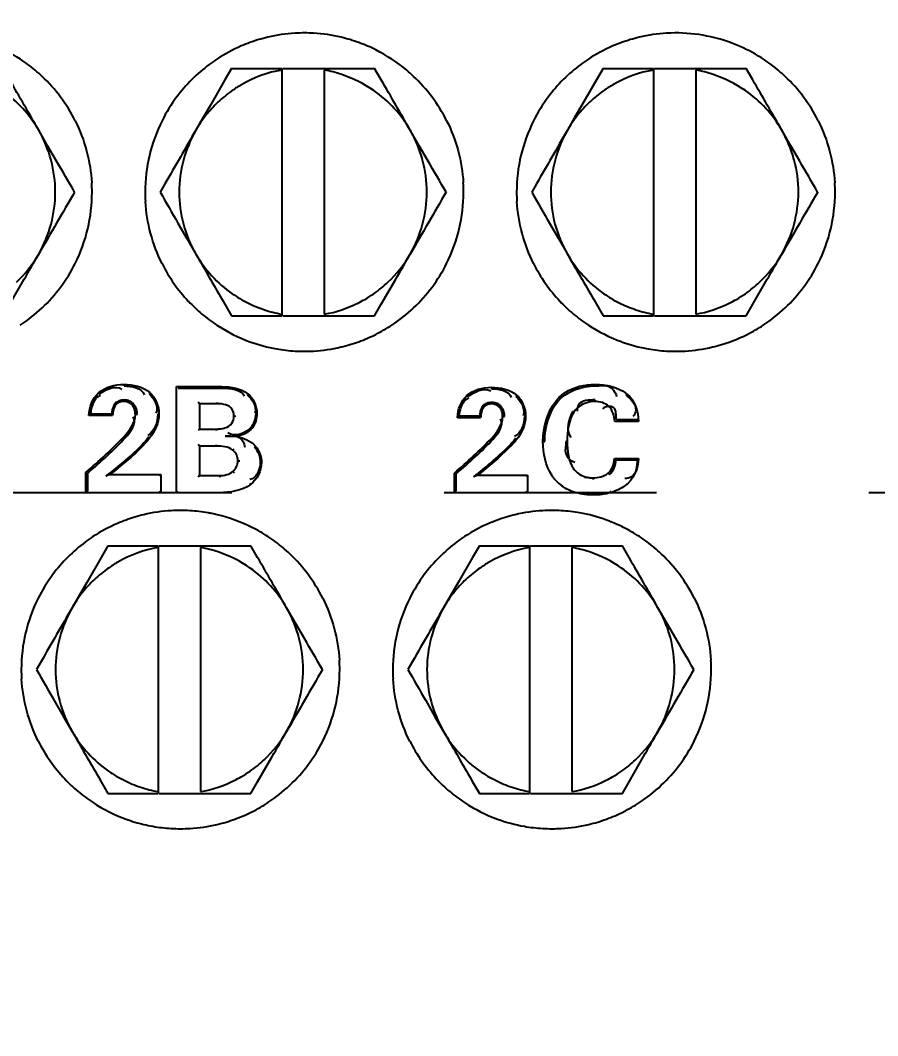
# Model space of a CAD drawing. Header units: millimetres. Extents: x 4086 to 8300, y 123 to 1549.
# Drawn here: x 7727.65 to 7733.71, y 603.03 to 610.21 of the extents above; entities that cross this region are included whole.
import ezdxf

# ---------------------------------------------------------------- set-up
doc = ezdxf.new("R2010")
doc.units = ezdxf.units.MM
doc.linetypes.add('CENTER', pattern=[0.6, 0.375, -0.075, 0.075, -0.075])
for name, color, linetype in [('中心线', 7, 'Continuous'), ('外形图', 7, 'Continuous'), ('尺寸标注', 7, 'Continuous'), ('运动范围', 7, 'Continuous')]:
    doc.layers.add(name, color=color, linetype=linetype)
doc.styles.add('思源黑', font='SourceHanSansCN-Normal.ttf')
doc.dimstyles.new('尺寸标注_1_4比例', dxfattribs={"dimtxt": 7, "dimasz": 6, "dimexe": 2, "dimexo": 1.5, "dimgap": 1, "dimtad": 1, "dimdec": 1, "dimlfac": 4, "dimdsep": 46, "dimtxsty": '思源黑', "dimcen": 0.09, "dimadec": 0, "dimazin": 0, "dimtp": 0.01, "dimtm": 0.01, "dimtfac": 1, "dimtdec": 1, "dimtofl": 0, "dimtmove": 0, "dimatfit": 3, "dimfxl": 1, "dimtolj": 1, "dimarcsym": 0})

# ---------------------------------------------------------------- blocks, each defined once
blk = doc.blocks.new('*D749')
at = {"layer": 'Defpoints', "color": 0}
for p in [(7701.103, 606.8629), (7716.0449, 606.8629), (7783.6327, 606.8629), (7961.6009, 575.4823), (7746.5371, 550.4618)]:
    blk.add_point(p, dxfattribs=at)
at = {"layer": '尺寸标注', "color": 0, "lineweight": -2}
blk.add_line((7717.5449, 606.8629), (7718.126, 606.8629), dxfattribs=at)
blk.add_arc((7783.6327, 606.8629), 67.5067, 185.094128, 344.905872, dxfattribs=at)
at = {"layer": '尺寸标注', "color": 0}
for points in [[(7717.3916, 600.9132), (7715.3936, 600.8243), (7716.126, 606.8629)], [(7849.7865, 589.0665), (7847.8343, 589.501), (7850.1139, 595.1404)]]:
    blk.add_solid(points, dxfattribs=at)
at = {"layer": '尺寸标注', "color": 0, "insert": (7783.6327, 544.0665), "char_height": 7, "attachment_point": 5, "style": '思源黑'}
blk.add_mtext('\\A1;+\\A1;170%%d', dxfattribs=at)
blk = doc.blocks.new('*D750')
at = {"layer": 'Defpoints', "color": 0}
for p in [(7746.4945, 663.3329), (7961.6062, 638.2257), (7701.103, 606.8629), (7720.6832, 606.8629), (7783.6327, 606.8629)]:
    blk.add_point(p, dxfattribs=at)
at = {"layer": '尺寸标注', "color": 0, "lineweight": -2}
blk.add_arc((7783.6327, 606.8629), 67.5878, 15.082182, 174.911989, dxfattribs=at)
at = {"layer": '尺寸标注', "color": 0}
for points in [[(7847.9162, 624.2324), (7849.8685, 624.6666), (7850.1949, 618.5926)], [(7715.3122, 612.9013), (7717.3102, 612.8126), (7716.0449, 606.8629)]]:
    blk.add_solid(points, dxfattribs=at)
at = {"layer": '尺寸标注', "color": 0, "insert": (7783.6327, 679.1611), "char_height": 7, "attachment_point": 5, "style": '思源黑'}
blk.add_mtext('\\A1;-\\A1;170%%d', dxfattribs=at)

msp = doc.modelspace()

# ---------------------------------------------------------------- linework, layer by layer
at = {"layer": '中心线', "linetype": 'CENTER', "ltscale": 20}
msp.add_line((7981.1487, 606.8692), (7585.9109, 606.8692), dxfattribs=at)
at = {"layer": '外形图'}
for p, q in [((7729.1476, 609.8692), (7729.1, 609.7872)), ((7729.1476, 609.8692), (7729.502, 609.8692)), ((7729.502, 609.8692), (7729.502, 608.1192)), ((7729.5093, 609.8692), (7730.1577, 609.8692)), ((7730.2048, 609.7872), (7730.1577, 609.8692)), ((7731.7726, 609.8692), (7731.725, 609.7872)), ((7731.7726, 609.8692), (7732.127, 609.8692)), ((7732.127, 609.8692), (7732.127, 608.1192)), ((7732.1343, 609.8692), (7732.7827, 609.8692)), ((7732.8298, 609.7872), (7732.7827, 609.8692)), ((7729.8019, 609.8562), (7729.8019, 608.1321)), ((7732.4269, 609.8562), (7732.4269, 608.1321)), ((7729.1, 609.7872), (7728.9971, 609.6096)), ((7731.725, 609.7872), (7731.6221, 609.6096)), ((7728.9971, 609.6096), (7728.9457, 609.5206)), ((7731.6221, 609.6096), (7731.5707, 609.5206)), ((7728.9457, 609.5206), (7728.8943, 609.4317)), ((7731.5707, 609.5206), (7731.5193, 609.4317)), ((7727.8476, 609.3225), (7727.7846, 609.4317)), ((7730.4726, 609.3225), (7730.4096, 609.4317)), ((7733.0976, 609.3225), (7733.0346, 609.4317)), ((7727.9109, 609.2131), (7727.8476, 609.3225)), ((7730.5359, 609.2131), (7730.4726, 609.3225)), ((7733.1609, 609.2131), (7733.0976, 609.3225)), ((7728.6759, 609.0523), (7728.6425, 608.9942)), ((7731.3009, 609.0523), (7731.2675, 608.9942)), ((7728.7683, 608.7753), (7728.8314, 608.6658)), ((7731.3933, 608.7753), (7731.4564, 608.6658)), ((7728.8314, 608.6658), (7728.8943, 608.5567)), ((7731.4564, 608.6658), (7731.5193, 608.5567)), ((7727.5798, 608.2011), (7727.682, 608.3788)), ((7730.2048, 608.2011), (7730.307, 608.3788)), ((7732.8298, 608.2011), (7732.932, 608.3788)), ((7729.0805, 608.2349), (7729.1, 608.2011)), ((7731.7055, 608.2349), (7731.725, 608.2011)), ((7729.1, 608.2011), (7729.1476, 608.1192)), ((7730.1577, 608.1192), (7730.2048, 608.2011)), ((7731.725, 608.2011), (7731.7726, 608.1192)), ((7732.7827, 608.1192), (7732.8298, 608.2011)), ((7729.1476, 608.1192), (7729.502, 608.1192)), ((7729.5093, 608.1192), (7730.1577, 608.1192)), ((7731.7726, 608.1192), (7732.127, 608.1192)), ((7732.1343, 608.1192), (7732.7827, 608.1192)), ((7728.2079, 607.5753), (7728.2173, 607.5669)), ((7728.3851, 607.6352), (7728.3871, 607.6239)), ((7728.5688, 607.5776), (7728.5636, 607.5691)), ((7728.757, 607.6195), (7729.0782, 607.6195)), ((7728.7699, 607.6083), (7729.0802, 607.6083)), ((7729.0782, 607.6195), (7729.0802, 607.6083)), ((7730.9822, 607.6144), (7730.984, 607.6032)), ((7731.7161, 607.6352), (7731.718, 607.6239)), ((7728.3882, 607.5146), (7728.3903, 607.5252)), ((7728.9199, 607.4984), (7728.911, 607.509)), ((7729.0447, 607.4984), (7729.0467, 607.509)), ((7729.2609, 607.5694), (7729.2562, 607.5604)), ((7730.8098, 607.5561), (7730.819, 607.5477)), ((7730.9853, 607.497), (7730.9871, 607.5077)), ((7731.161, 607.5584), (7731.1556, 607.5499)), ((7731.4403, 607.5199), (7731.4505, 607.5127)), ((7731.713, 607.5146), (7731.7148, 607.5252)), ((7731.9376, 607.5694), (7731.9325, 607.5605)), ((7728.3283, 607.4904), (7728.3215, 607.4966)), ((7728.4446, 607.4895), (7728.4549, 607.4964)), ((7729.0447, 607.4984), (7728.9199, 607.4984)), ((7728.9199, 607.4984), (7728.9199, 607.3197)), ((7729.3262, 607.4299), (7729.3173, 607.4297)), ((7730.9269, 607.4735), (7730.9199, 607.4797)), ((7731.0402, 607.4726), (7731.0502, 607.4795)), ((7731.5643, 607.4382), (7731.5567, 607.4436)), ((7728.3067, 607.4148), (7728.1391, 607.4148)), ((7728.2988, 607.4255), (7728.1526, 607.4255)), ((7728.3067, 607.4148), (7728.2988, 607.4255)), ((7728.4671, 607.4237), (7728.4801, 607.4234)), ((7728.6342, 607.4247), (7728.6253, 607.4245)), ((7729.1638, 607.4117), (7729.1767, 607.4114)), ((7730.906, 607.3999), (7730.7428, 607.3999)), ((7730.8978, 607.4106), (7730.7561, 607.4106)), ((7730.906, 607.3999), (7730.8978, 607.4106)), ((7731.062, 607.4086), (7731.0748, 607.4083)), ((7731.2247, 607.4096), (7731.2156, 607.4093)), ((7732.0209, 607.3735), (7731.8541, 607.3735)), ((7732.012, 607.3842), (7731.8656, 607.3842)), ((7728.9199, 607.3197), (7728.911, 607.3086)), ((7728.9199, 607.3197), (7729.0374, 607.3197)), ((7729.0374, 607.3197), (7729.0394, 607.3086)), ((7729.2938, 607.3287), (7729.2869, 607.3349)), ((7728.3878, 607.2669), (7728.3979, 607.2592)), ((7728.5677, 607.2556), (7728.5612, 607.2622)), ((7730.9849, 607.2559), (7730.9947, 607.2483)), ((7731.16, 607.245), (7731.1532, 607.2516)), ((7731.3469, 607.232), (7731.3596, 607.2318)), ((7731.5182, 607.232), (7731.5091, 607.2318)), ((7728.9199, 607.1991), (7728.911, 607.2099)), ((7729.0374, 607.1991), (7728.9199, 607.1991)), ((7728.9199, 607.1991), (7728.9199, 606.9902)), ((7729.0374, 607.1991), (7729.0394, 607.2099)), ((7729.1554, 607.1709), (7729.1642, 607.1794)), ((7729.3147, 607.2001), (7729.3085, 607.1927)), ((7729.1915, 607.0952), (7729.2044, 607.0951)), ((7729.3581, 607.0826), (7729.3491, 607.0825)), ((7731.8518, 607.1124), (7732.0231, 607.1124)), ((7731.8637, 607.1014), (7732.0132, 607.1014)), ((7728.1177, 607.0126), (7728.1307, 607.0077)), ((7728.1177, 606.8695), (7728.1177, 607.0126)), ((7728.1307, 606.8805), (7728.1307, 607.0077)), ((7729.156, 607.0189), (7729.1648, 607.0103)), ((7730.722, 607.0085), (7730.7347, 607.0035)), ((7730.722, 606.8692), (7730.722, 607.0085)), ((7730.7347, 606.8801), (7730.7347, 607.0035)), ((7731.5651, 607.0376), (7731.5581, 607.031)), ((7731.8076, 607.0069), (7731.8159, 606.9981)), ((7728.2864, 606.997), (7728.2575, 606.986)), ((7728.2864, 606.997), (7728.6467, 606.997)), ((7728.6467, 606.997), (7728.6378, 606.986)), ((7728.6467, 606.997), (7728.6467, 606.8695)), ((7728.9199, 606.9902), (7728.911, 606.9792)), ((7728.9199, 606.9902), (7729.0139, 606.9902)), ((7729.0139, 606.9902), (7729.0609, 606.9902)), ((7729.0609, 606.9902), (7729.0629, 606.9792)), ((7729.2799, 606.9268), (7729.2754, 606.9356)), ((7730.8862, 606.9932), (7730.8571, 606.9822)), ((7730.8862, 606.9932), (7731.2369, 606.9932)), ((7731.2369, 606.9932), (7731.2278, 606.9822)), ((7731.2369, 606.9932), (7731.2369, 606.8692)), ((7731.4394, 606.9541), (7731.4459, 606.959)), ((7731.6466, 606.9813), (7731.6454, 606.9707)), ((7731.7, 606.9745), (7731.7017, 606.9635)), ((7728.1177, 606.8695), (7728.1307, 606.8805)), ((7728.6467, 606.8695), (7728.1177, 606.8695)), ((7728.6467, 606.8695), (7728.6378, 606.8805)), ((7728.6827, 606.8693), (7728.6467, 606.8695)), ((7728.7569, 606.8692), (7728.6827, 606.8693)), ((7728.7569, 606.8695), (7728.7699, 606.8805)), ((7728.7861, 606.8695), (7728.7569, 606.8695)), ((7729.0593, 606.8695), (7728.7861, 606.8695)), ((7730.722, 606.8692), (7730.7347, 606.8801)), ((7731.2369, 606.8692), (7730.722, 606.8692)), ((7731.2369, 606.8692), (7731.2278, 606.8801)), ((7731.3511, 606.8692), (7731.2369, 606.8692)), ((7731.5804, 606.8692), (7731.3511, 606.8692)), ((7731.4793, 606.918), (7731.4855, 606.9245)), ((7731.7057, 606.8533), (7731.7075, 606.8643)), ((7728.2737, 606.4942), (7728.2262, 606.4122)), ((7728.2737, 606.4942), (7728.6282, 606.4942)), ((7728.6281, 606.4942), (7728.6281, 604.7442)), ((7728.6355, 606.4942), (7729.2839, 606.4942)), ((7728.9281, 606.4812), (7728.9281, 604.7571)), ((7729.331, 606.4122), (7729.2839, 606.4942)), ((7730.8977, 606.4942), (7730.8502, 606.4122)), ((7730.8977, 606.4942), (7731.2522, 606.4942)), ((7731.2521, 606.4942), (7731.2521, 604.7442)), ((7731.2595, 606.4942), (7731.9079, 606.4942)), ((7731.5521, 606.4812), (7731.5521, 604.7571)), ((7731.955, 606.4122), (7731.9079, 606.4942)), ((7728.2262, 606.4122), (7728.1233, 606.2346)), ((7730.8502, 606.4122), (7730.7473, 606.2346)), ((7728.1233, 606.2346), (7728.0718, 606.1456)), ((7730.7473, 606.2346), (7730.6958, 606.1456)), ((7728.0718, 606.1456), (7728.0205, 606.0567)), ((7730.6958, 606.1456), (7730.6445, 606.0567)), ((7729.5988, 605.9475), (7729.5357, 606.0567)), ((7732.2228, 605.9475), (7732.1597, 606.0567)), ((7729.6621, 605.8381), (7729.5988, 605.9475)), ((7732.2861, 605.8381), (7732.2228, 605.9475)), ((7727.802, 605.6773), (7727.7687, 605.6192)), ((7730.426, 605.6773), (7730.3927, 605.6192)), ((7727.8945, 605.4003), (7727.9575, 605.2908)), ((7730.5185, 605.4003), (7730.5815, 605.2908)), ((7727.9575, 605.2908), (7728.0205, 605.1817)), ((7730.5815, 605.2908), (7730.6445, 605.1817)), ((7729.331, 604.8261), (7729.4332, 605.0038)), ((7731.955, 604.8261), (7732.0572, 605.0038)), ((7728.2067, 604.8599), (7728.2262, 604.8261)), ((7730.8307, 604.8599), (7730.8502, 604.8261)), ((7728.2262, 604.8261), (7728.2737, 604.7442)), ((7729.2839, 604.7442), (7729.331, 604.8261)), ((7730.8502, 604.8261), (7730.8977, 604.7442)), ((7731.9079, 604.7442), (7731.955, 604.8261)), ((7728.2737, 604.7442), (7728.6282, 604.7442)), ((7728.6355, 604.7442), (7729.2839, 604.7442)), ((7730.8977, 604.7442), (7731.2522, 604.7442)), ((7731.2595, 604.7442), (7731.9079, 604.7442))]:
    msp.add_line(p, q, dxfattribs=at)
for points in [[(7728.3903, 607.5252), (7728.3788, 607.5246), (7728.3682, 607.5231), (7728.3587, 607.5208), (7728.3501, 607.5178), (7728.3425, 607.5143), (7728.3358, 607.5103), (7728.3301, 607.506), (7728.3253, 607.5013), (7728.3215, 607.4966)], [(7728.4549, 607.4964), (7728.4489, 607.5026), (7728.442, 607.5082), (7728.4344, 607.5131), (7728.4262, 607.5172), (7728.4176, 607.5206), (7728.4086, 607.5232), (7728.3995, 607.5247), (7728.3903, 607.5252)], [(7730.9871, 607.5077), (7730.9753, 607.5072), (7730.9649, 607.5058), (7730.9558, 607.5037), (7730.9477, 607.5009), (7730.9406, 607.4976), (7730.9345, 607.4939), (7730.929, 607.4896), (7730.9242, 607.4849), (7730.9199, 607.4797)], [(7731.0502, 607.4795), (7731.0438, 607.4862), (7731.037, 607.4918), (7731.0299, 607.4966), (7731.0225, 607.5004), (7731.0146, 607.5035), (7731.0061, 607.5058), (7730.997, 607.5072), (7730.9871, 607.5077)], [(7728.3215, 607.4966), (7728.3163, 607.4886), (7728.3116, 607.4793), (7728.3075, 607.4685), (7728.3039, 607.456), (7728.301, 607.4418), (7728.2988, 607.4255)], [(7728.4801, 607.4234), (7728.4794, 607.4369), (7728.4776, 607.4492), (7728.4747, 607.4604), (7728.4709, 607.4706), (7728.4664, 607.48), (7728.461, 607.4886), (7728.4549, 607.4964)], [(7729.3173, 607.4297), (7729.3166, 607.4147), (7729.3146, 607.4003), (7729.3115, 607.3864), (7729.3073, 607.373), (7729.3018, 607.36), (7729.2951, 607.3473), (7729.2869, 607.3349)], [(7730.9199, 607.4797), (7730.915, 607.472), (7730.9104, 607.463), (7730.9064, 607.4525), (7730.9029, 607.4403), (7730.9, 607.4264), (7730.8978, 607.4106)], [(7731.0748, 607.4083), (7731.0742, 607.4214), (7731.0725, 607.4333), (7731.0697, 607.4442), (7731.0661, 607.4541), (7731.0617, 607.4632), (7731.0564, 607.4717), (7731.0502, 607.4795)]]:
    msp.add_lwpolyline(points, dxfattribs=at)
for centre, radius, start, end in [((7729.6614, 608.9942), 1.125, 103.33134, 106.66625), ((7729.6617, 608.9922), 1.127, 93.34119, 103.32243), ((7729.6613, 608.9944), 1.1248, 86.66672, 93.33085), ((7729.661, 608.9924), 1.1268, 76.67426, 86.65653), ((7729.6613, 608.9945), 1.1247, 69.99573, 76.6652), ((7732.2861, 608.9941), 1.1251, 103.33121, 106.66599), ((7732.2864, 608.9921), 1.1271, 93.34141, 103.3223), ((7732.2861, 608.9945), 1.1247, 69.99756, 93.33108), ((7727.0363, 608.9938), 1.1254, 56.6635, 69.993), ((7729.6624, 608.9922), 1.1273, 113.341, 123.32104), ((7729.6617, 608.9933), 1.126, 106.66969, 113.32849), ((7729.6612, 608.9943), 1.1249, 67.70687, 69.99619), ((7729.6615, 608.9948), 1.1243, 63.32667, 67.70619), ((7732.2872, 608.9921), 1.1273, 113.3406, 123.32048), ((7732.2865, 608.9932), 1.126, 106.66942, 113.3281), ((7732.2857, 608.9938), 1.1256, 49.998, 69.9951), ((7729.6609, 608.9938), 1.1255, 49.99519, 63.32456), ((7727.0361, 608.9939), 1.1255, 49.99442, 56.65785), ((7729.6657, 608.9898), 1.1311, 126.70905, 143.28381), ((7729.6615, 608.994), 1.1253, 123.32996, 126.66448), ((7732.2904, 608.9897), 1.1312, 126.70839, 143.28316), ((7732.2862, 608.9939), 1.1253, 123.32941, 126.66387), ((7727.0366, 608.9946), 1.1247, 46.65927, 49.99196), ((7727.0296, 608.9894), 1.1332, 26.73165, 46.58263), ((7729.6613, 608.9945), 1.1247, 46.66008, 49.99273), ((7729.6543, 608.9894), 1.1332, 26.73249, 46.5835), ((7732.2861, 608.9945), 1.1247, 46.66208, 49.99554), ((7732.2791, 608.9894), 1.1332, 26.73462, 46.58555), ((7729.6538, 608.9922), 0.8777, 119.88469, 124.88436), ((7732.2788, 608.9922), 0.8777, 119.88469, 124.88436), ((7729.6633, 608.9928), 1.1274, 143.3368, 153.3165), ((7729.6529, 608.9932), 0.8763, 124.87614, 133.24101), ((7732.288, 608.9928), 1.1274, 143.33619, 153.316), ((7732.278, 608.9932), 0.8763, 124.87614, 133.24101), ((7729.6525, 608.9939), 0.8755, 133.25067, 141.6241), ((7732.2775, 608.9939), 0.8755, 133.25067, 141.6241), ((7729.6533, 608.9934), 0.8765, 141.63375, 149.99771), ((7732.2783, 608.9934), 0.8765, 141.63375, 149.99771), ((7729.6651, 608.9927), 1.129, 153.34884, 166.63717), ((7732.2898, 608.9927), 1.129, 153.34834, 166.63688), ((7914.8761, 502.0899), 214.7358, 150.008043, 150.12485), ((7729.6507, 608.9938), 0.8761, 22.50071, 29.99059), ((7917.5011, 502.0899), 214.7358, 150.008043, 150.12485), ((7732.2757, 608.9938), 0.8761, 22.50071, 29.99059), ((7729.6509, 608.9939), 0.8759, 15.00065, 22.49272), ((7732.2759, 608.9939), 0.8759, 15.00065, 22.49272), ((7729.6651, 608.9936), 1.1289, 166.68207, 179.96905), ((7732.2898, 608.9936), 1.1288, 166.6818, 179.96904), ((7729.6479, 608.9937), 0.8789, 0.03198, 14.96528), ((7732.2729, 608.9937), 0.8789, 0.03198, 14.96528), ((7727.036, 608.9943), 1.1253, 359.99251, 3.32413), ((7729.6608, 608.9943), 1.1252, 359.99251, 3.32425), ((7732.2856, 608.9943), 1.1252, 359.99251, 3.3245), ((7920.4187, 497.3396), 222.4346, 149.869842, 150.000055), ((7727.0323, 608.9948), 1.129, 346.68414, 359.9691), ((7729.6613, 608.994), 1.1251, 179.99251, 183.32459), ((7729.656, 608.9947), 0.8789, 180.03198, 194.96528), ((7923.0437, 497.3396), 222.4346, 149.869842, 150.000055), ((7729.657, 608.9948), 1.129, 346.68362, 359.96909), ((7732.286, 608.994), 1.125, 179.99251, 183.32468), ((7732.281, 608.9947), 0.8789, 180.03198, 194.96528), ((7925.6687, 497.3396), 222.4346, 149.869842, 150.000055), ((7732.2819, 608.9948), 1.1289, 346.68314, 359.96908), ((7727.0324, 608.9957), 1.1291, 333.3526, 346.63933), ((7729.6557, 608.9956), 0.8788, 195.02903, 209.96306), ((7729.6571, 608.9957), 1.1291, 333.35159, 346.63878), ((7732.2807, 608.9956), 0.8788, 195.02903, 209.96306), ((7732.2819, 608.9957), 1.1291, 333.35084, 346.63829), ((7727.0232, 608.9969), 0.8795, 313.29118, 329.96179), ((7729.6482, 608.9969), 0.8795, 313.29118, 329.96179), ((7732.2732, 608.9969), 0.8795, 313.29118, 329.96179), ((7727.0342, 608.9955), 1.1274, 323.34115, 333.32023), ((7729.6659, 608.9974), 1.1307, 206.70277, 223.28122), ((7729.6589, 608.9955), 1.1274, 323.3399, 333.31922), ((7732.2907, 608.9974), 1.1307, 206.70344, 223.28196), ((7732.2837, 608.9955), 1.1274, 323.33912, 333.31847), ((7727.0303, 609.0005), 1.1336, 303.40991, 323.2565), ((7729.6509, 608.9952), 0.8763, 304.87614, 313.24101), ((7729.6549, 609.0005), 1.1336, 303.40848, 323.25519), ((7732.2759, 608.9952), 0.8763, 304.87614, 313.24101), ((7732.2797, 609.0006), 1.1336, 303.40764, 323.25437), ((7729.6611, 608.994), 1.1248, 223.32476, 226.66011), ((7729.647, 608.9855), 0.865, 235.08374, 243.51002), ((7729.6666, 608.9677), 0.8447, 296.4422, 299.95926), ((7729.6499, 608.9964), 0.878, 299.96582, 304.88382), ((7732.2858, 608.994), 1.1248, 223.32546, 226.66081), ((7732.272, 608.9855), 0.865, 235.08374, 243.51002), ((7732.2916, 608.9677), 0.8447, 296.4422, 299.95926), ((7732.2749, 608.9964), 0.878, 299.96582, 304.88382), ((7729.6616, 608.9946), 1.1257, 226.66351, 233.32347), ((7732.2863, 608.9947), 1.1257, 226.66422, 233.3241), ((7729.661, 608.994), 1.1248, 233.32688, 236.6623), ((7732.2858, 608.994), 1.1248, 233.32751, 236.66289), ((7729.6627, 608.9973), 1.1285, 236.68443, 249.9735), ((7729.6604, 608.995), 1.1259, 296.67088, 303.32986), ((7732.2874, 608.9974), 1.1285, 236.68504, 249.97405), ((7732.2852, 608.9951), 1.126, 296.67015, 303.32908), ((7729.661, 608.994), 1.1248, 249.99565, 259.99669), ((7729.6606, 608.995), 1.1258, 286.67062, 293.33), ((7729.6609, 608.9942), 1.125, 293.33339, 296.6684), ((7732.2858, 608.994), 1.1248, 249.99617, 259.99699), ((7732.2854, 608.995), 1.1259, 286.67003, 293.32931), ((7732.2857, 608.9943), 1.1251, 293.33269, 296.66767), ((7729.6611, 608.9949), 1.1257, 260.00011, 266.6631), ((7729.661, 608.994), 1.1248, 266.6665, 273.33088), ((7729.6607, 608.9961), 1.1269, 273.34117, 283.32306), ((7729.661, 608.9941), 1.1249, 283.33201, 286.6672), ((7732.2859, 608.9949), 1.1258, 260.00041, 266.66299), ((7732.2857, 608.9941), 1.1249, 266.66639, 273.33058), ((7732.2854, 608.9962), 1.127, 273.34087, 283.32253), ((7732.2857, 608.9942), 1.125, 283.33149, 286.66661), ((7728.8401, 606.5395), 1.1214, 127.80985, 128.69202), ((7731.3964, 606.599), 1.0338, 128.26754, 129.21486), ((7731.4682, 606.9232), 0.7129, 39.17648, 40.2956), ((7731.2768, 606.4796), 0.855, 46.65412, 47.74359), ((7731.4866, 607.58), 0.7116, 317.73146, 318.9221), ((7731.6493, 607.1461), 0.2845, 222.42656, 233.29816), ((7728.7861, 605.6194), 1.1248, 103.33555, 106.67083), ((7728.7864, 605.6174), 1.1269, 93.3437, 103.32655), ((7728.7861, 605.6194), 1.1248, 86.66872, 93.33345), ((7728.7859, 605.6185), 1.1257, 80.00191, 86.6653), ((7728.7861, 605.62), 1.1242, 78.52847, 79.99894), ((7728.7859, 605.619), 1.1252, 76.66635, 78.5285), ((7728.786, 605.6193), 1.1249, 63.32936, 76.66676), ((7731.4108, 605.6193), 1.1249, 103.33589, 106.67099), ((7731.4111, 605.6173), 1.1269, 93.34437, 103.32689), ((7731.4108, 605.6193), 1.1249, 86.66958, 93.33412), ((7731.4107, 605.6184), 1.1258, 80.00341, 86.66617), ((7731.4108, 605.6193), 1.1249, 69.99913, 80.00001), ((7728.7871, 605.6175), 1.1269, 113.34669, 123.32857), ((7728.7864, 605.6186), 1.1257, 106.67424, 113.3342), ((7731.4118, 605.6175), 1.127, 113.34668, 123.32829), ((7731.4111, 605.6185), 1.1258, 106.6744, 113.3342), ((7731.4106, 605.6189), 1.1254, 68.30359, 69.99953), ((7731.4109, 605.6196), 1.1246, 63.33044, 68.30338), ((7728.7855, 605.6185), 1.1258, 56.66744, 63.32688), ((7731.4107, 605.6192), 1.125, 56.66607, 63.33167), ((7728.7903, 605.6152), 1.1307, 126.71716, 143.29484), ((7728.7861, 605.6193), 1.1249, 123.33754, 126.67256), ((7728.7854, 605.6185), 1.1259, 49.99946, 56.6618), ((7731.415, 605.6151), 1.1308, 126.71675, 143.2943), ((7731.4108, 605.6193), 1.1249, 123.33727, 126.67219), ((7731.4102, 605.6185), 1.1259, 50.00206, 56.66359), ((7728.7859, 605.6192), 1.1251, 46.66547, 49.99701), ((7728.779, 605.614), 1.1336, 26.74253, 46.58904), ((7731.4106, 605.6191), 1.1251, 46.66752, 49.99962), ((7731.4037, 605.614), 1.1336, 26.74459, 46.59115), ((7728.78, 605.6172), 0.8777, 119.88469, 124.88436), ((7731.404, 605.6172), 0.8777, 119.88469, 124.88436), ((7728.788, 605.6182), 1.127, 143.3479, 153.32905), ((7728.7791, 605.6182), 0.8763, 124.87614, 133.24101), ((7731.4127, 605.6182), 1.127, 143.34739, 153.32858), ((7731.4031, 605.6182), 0.8763, 124.87614, 133.24101), ((7728.7787, 605.6189), 0.8755, 133.25067, 141.6241), ((7731.4027, 605.6189), 0.8755, 133.25067, 141.6241), ((7728.7795, 605.6184), 0.8765, 141.63375, 149.99771), ((7731.4035, 605.6184), 0.8765, 141.63375, 149.99771), ((7728.7898, 605.618), 1.1288, 153.3615, 166.65095), ((7731.4145, 605.618), 1.1288, 153.36102, 166.65064), ((7914.0022, 498.7149), 214.7358, 150.008043, 150.12485), ((7728.7769, 605.6188), 0.8761, 22.50071, 29.99059), ((7916.6262, 498.7149), 214.7358, 150.008043, 150.12485), ((7731.4009, 605.6188), 0.8761, 22.50071, 29.99059), ((7728.7771, 605.6189), 0.8759, 15.00065, 22.49272), ((7731.4011, 605.6189), 0.8759, 15.00065, 22.49272), ((7728.79, 605.6189), 1.1288, 166.69589, 179.98293), ((7731.4147, 605.6189), 1.1287, 166.69559, 179.98293), ((7728.7741, 605.6187), 0.8789, 0.03198, 14.96528), ((7731.3981, 605.6187), 0.8789, 0.03198, 14.96528), ((7728.7857, 605.6191), 1.1253, 0.00622, 3.3378), ((7731.4105, 605.6191), 1.1252, 0.00622, 3.33803), ((7728.7864, 605.6193), 1.1251, 180.00622, 183.33821), ((7728.7822, 605.6197), 0.8789, 180.03198, 194.96528), ((7922.1698, 493.9646), 222.4346, 149.869842, 150.000055), ((7728.7821, 605.6195), 1.1289, 346.69704, 359.98297), ((7731.411, 605.6193), 1.1251, 180.00622, 183.3383), ((7731.4062, 605.6197), 0.8789, 180.03198, 194.96528), ((7924.7938, 493.9646), 222.4346, 149.869842, 150.000055), ((7731.4069, 605.6195), 1.1289, 346.6966, 359.98296), ((7728.7819, 605.6206), 0.8788, 195.02903, 209.96306), ((7728.7823, 605.6204), 1.1289, 333.36322, 346.65216), ((7731.4058, 605.6206), 0.8788, 195.02903, 209.96306), ((7731.4071, 605.6204), 1.1288, 333.36246, 346.65171), ((7728.7744, 605.6219), 0.8795, 313.29118, 329.96179), ((7731.3984, 605.6219), 0.8795, 313.29118, 329.96179), ((7728.7913, 605.6227), 1.1311, 206.71398, 223.28938), ((7728.7843, 605.6201), 1.127, 323.34948, 333.33074), ((7731.416, 605.6228), 1.1311, 206.71474, 223.29039), ((7731.409, 605.6201), 1.127, 323.34862, 333.32998), ((7728.7771, 605.6202), 0.8763, 304.87614, 313.24101), ((7728.7803, 605.6252), 1.1332, 303.41379, 323.26467), ((7731.4011, 605.6202), 0.8763, 304.87614, 313.24101), ((7731.4051, 605.6252), 1.1332, 303.41302, 323.26376), ((7728.7865, 605.6193), 1.1252, 223.33281, 226.6675), ((7728.7731, 605.6105), 0.865, 235.08374, 243.51002), ((7728.7928, 605.5927), 0.8447, 296.4422, 299.95926), ((7728.7761, 605.6214), 0.878, 299.96582, 304.88382), ((7731.4112, 605.6194), 1.1252, 223.33378, 226.66848), ((7731.3971, 605.6105), 0.865, 235.08374, 243.51002), ((7731.4168, 605.5927), 0.8447, 296.4422, 299.95926), ((7731.4001, 605.6214), 0.878, 299.96582, 304.88382), ((7728.787, 605.62), 1.1261, 226.67089, 233.32952), ((7731.4117, 605.62), 1.1261, 226.67188, 233.33051), ((7728.7864, 605.6193), 1.1251, 233.33294, 236.66772), ((7731.4111, 605.6194), 1.1252, 233.33392, 236.66869), ((7728.788, 605.6226), 1.1288, 236.68973, 249.97662), ((7728.7858, 605.6196), 1.1256, 296.67491, 303.33511), ((7731.4128, 605.6227), 1.1288, 236.69071, 249.97742), ((7731.4105, 605.6197), 1.1256, 296.67433, 303.33439), ((7728.7863, 605.6192), 1.125, 249.99887, 253.33115), ((7728.7859, 605.6197), 1.1256, 286.67322, 293.33348), ((7728.7862, 605.6189), 1.1247, 293.33689, 296.67244), ((7731.411, 605.6192), 1.125, 249.99964, 259.99936), ((7731.4107, 605.6198), 1.1256, 286.67291, 293.33298), ((7731.411, 605.6189), 1.1248, 293.3364, 296.67186), ((7728.7865, 605.62), 1.1258, 253.33453, 259.99657), ((7728.7864, 605.6199), 1.1257, 260.00222, 266.66485), ((7728.7863, 605.619), 1.1248, 266.66828, 273.33262), ((7728.7859, 605.621), 1.1268, 273.34283, 283.32526), ((7728.7863, 605.6189), 1.1247, 283.3343, 286.66982), ((7731.4111, 605.62), 1.1258, 260.00275, 266.66518), ((7731.411, 605.6191), 1.1249, 266.66861, 273.33274), ((7731.4107, 605.6211), 1.1269, 273.34294, 283.32505), ((7731.411, 605.619), 1.1248, 283.33409, 286.66951)]:
    msp.add_arc(centre, radius, start, end, dxfattribs=at)
for points in [[(7729.502, 609.8562), (7729.4018, 609.8419), (7729.3042, 609.8035), (7729.2165, 609.7532)], [(7729.9252, 609.8254), (7729.8851, 609.839), (7729.8438, 609.8502), (7729.8019, 609.8562)], [(7730.152, 609.7121), (7730.0827, 609.7605), (7730.0053, 609.7984), (7729.9252, 609.8254)], [(7732.127, 609.8562), (7732.0268, 609.8419), (7731.9292, 609.8035), (7731.8415, 609.7532)], [(7732.5502, 609.8254), (7732.5101, 609.839), (7732.4688, 609.8502), (7732.4269, 609.8562)], [(7732.777, 609.7121), (7732.7077, 609.7605), (7732.6303, 609.7984), (7732.5502, 609.8254)], [(7727.7846, 609.4317), (7727.7162, 609.5501), (7727.648, 609.6687), (7727.5798, 609.7872)], [(7730.4096, 609.4317), (7730.3412, 609.5501), (7730.273, 609.6687), (7730.2048, 609.7872)], [(7733.0346, 609.4317), (7732.9662, 609.5501), (7732.898, 609.6687), (7732.8298, 609.7872)], [(7727.7846, 609.4317), (7727.7211, 609.5416), (7727.6312, 609.6396), (7727.527, 609.7121)], [(7730.4096, 609.4317), (7730.3461, 609.5416), (7730.2562, 609.6396), (7730.152, 609.7121)], [(7733.0346, 609.4317), (7732.9711, 609.5416), (7732.8812, 609.6396), (7732.777, 609.7121)], [(7728.0417, 609.4991), (7728.1098, 609.3636), (7728.1506, 609.211), (7728.1594, 609.0596)], [(7730.6664, 609.4991), (7730.7345, 609.3636), (7730.7753, 609.211), (7730.7841, 609.0596)], [(7733.2912, 609.4991), (7733.3593, 609.3636), (7733.4001, 609.211), (7733.4089, 609.0596)], [(7727.9018, 608.9942), (7727.9018, 609.1452), (7727.86, 609.3009), (7727.7846, 609.4317)], [(7728.8943, 609.4317), (7728.8188, 609.3009), (7728.7771, 609.1452), (7728.7771, 608.9942)], [(7731.5193, 609.4317), (7731.4438, 609.3009), (7731.4021, 609.1452), (7731.4021, 608.9942)], [(7728.0378, 608.9942), (7727.9955, 609.0671), (7727.9532, 609.1401), (7727.9109, 609.2131)], [(7730.6628, 608.9942), (7730.6205, 609.0671), (7730.5782, 609.1401), (7730.5359, 609.2131)], [(7733.2878, 608.9942), (7733.2455, 609.0671), (7733.2032, 609.1401), (7733.1609, 609.2131)], [(7727.7846, 608.5567), (7727.86, 608.6874), (7727.9018, 608.8432), (7727.9018, 608.9942)], [(7728.6425, 608.9942), (7728.6844, 608.9212), (7728.7263, 608.8482), (7728.7683, 608.7753)], [(7730.4096, 608.5567), (7730.485, 608.6874), (7730.5268, 608.8432), (7730.5268, 608.9942)], [(7731.2675, 608.9942), (7731.3094, 608.9212), (7731.3513, 608.8482), (7731.3933, 608.7753)], [(7733.0346, 608.5567), (7733.11, 608.6874), (7733.1518, 608.8432), (7733.1518, 608.9942)], [(7728.6558, 608.4893), (7728.5878, 608.6248), (7728.5469, 608.7774), (7728.5381, 608.9288)], [(7731.2806, 608.4893), (7731.2125, 608.6248), (7731.1717, 608.7774), (7731.1629, 608.9288)], [(7727.682, 608.3788), (7727.7162, 608.4381), (7727.7504, 608.4974), (7727.7846, 608.5567)], [(7728.8943, 608.5567), (7728.9563, 608.4494), (7729.0183, 608.3421), (7729.0805, 608.2349)], [(7728.8943, 608.5567), (7728.9578, 608.4468), (7729.0477, 608.3488), (7729.1519, 608.2762)], [(7730.307, 608.3788), (7730.3412, 608.4381), (7730.3754, 608.4974), (7730.4096, 608.5567)], [(7731.5193, 608.5567), (7731.5813, 608.4494), (7731.6433, 608.3421), (7731.7055, 608.2349)], [(7731.5193, 608.5567), (7731.5828, 608.4468), (7731.6727, 608.3488), (7731.7769, 608.2762)], [(7732.932, 608.3788), (7732.9662, 608.4381), (7733.0004, 608.4974), (7733.0346, 608.5567)], [(7729.2611, 608.2114), (7729.2991, 608.1925), (7729.3385, 608.1765), (7729.3787, 608.163)], [(7729.3787, 608.163), (7729.4188, 608.1494), (7729.46, 608.1382), (7729.502, 608.1321)], [(7729.8019, 608.1321), (7729.8856, 608.1441), (7729.9671, 608.1737), (7730.0427, 608.2114)], [(7731.8861, 608.2114), (7731.9241, 608.1925), (7731.9635, 608.1765), (7732.0037, 608.163)], [(7732.0037, 608.163), (7732.0438, 608.1494), (7732.085, 608.1382), (7732.127, 608.1321)], [(7732.4269, 608.1321), (7732.5106, 608.1441), (7732.5921, 608.1737), (7732.6677, 608.2114)], [(7728.1391, 607.4148), (7728.1409, 607.473), (7728.1649, 607.5361), (7728.2079, 607.5753)], [(7728.2079, 607.5753), (7728.254, 607.6172), (7728.3227, 607.6352), (7728.3851, 607.6352)], [(7728.2173, 607.5669), (7728.2564, 607.6024), (7728.3282, 607.631), (7728.3721, 607.6015)], [(7728.3851, 607.6352), (7728.4493, 607.6352), (7728.5207, 607.6202), (7728.5688, 607.5776)], [(7728.3871, 607.6239), (7728.439, 607.6239), (7728.5172, 607.6112), (7728.5294, 607.5608)], [(7728.5688, 607.5776), (7728.6103, 607.5409), (7728.6342, 607.4802), (7728.6342, 607.4247)], [(7728.7569, 606.8695), (7728.7569, 607.1195), (7728.757, 607.3695), (7728.7571, 607.6195)], [(7729.0782, 607.6195), (7729.1413, 607.6195), (7729.2109, 607.608), (7729.2609, 607.5694)], [(7729.0802, 607.6083), (7729.1356, 607.6083), (7729.2139, 607.6022), (7729.2364, 607.5516)], [(7730.8098, 607.5561), (7730.8547, 607.597), (7730.9216, 607.6144), (7730.9822, 607.6144)], [(7730.819, 607.5477), (7730.8596, 607.5846), (7730.9282, 607.613), (7730.978, 607.5901)], [(7730.9822, 607.6144), (7731.0447, 607.6144), (7731.1143, 607.5998), (7731.161, 607.5584)], [(7730.984, 607.6032), (7731.0345, 607.6032), (7731.1108, 607.591), (7731.1225, 607.542)], [(7731.4505, 607.5127), (7731.5114, 607.5876), (7731.6214, 607.6238), (7731.718, 607.6239)], [(7731.7161, 607.6352), (7731.7931, 607.6354), (7731.8775, 607.6176), (7731.9376, 607.5694)], [(7728.1526, 607.4255), (7728.1561, 607.4752), (7728.1744, 607.54), (7728.2207, 607.5584)], [(7728.5636, 607.5691), (7728.6002, 607.5367), (7728.6348, 607.4745), (7728.6126, 607.431)], [(7729.2562, 607.5604), (7729.2933, 607.5318), (7729.326, 607.476), (7729.3118, 607.4315)], [(7729.2609, 607.5694), (7729.3016, 607.5381), (7729.3262, 607.4813), (7729.3262, 607.4299)], [(7730.7428, 607.3999), (7730.7446, 607.4565), (7730.7679, 607.518), (7730.8098, 607.5561)], [(7730.7561, 607.4106), (7730.7595, 607.4588), (7730.7773, 607.5218), (7730.8222, 607.5396)], [(7731.1556, 607.5499), (7731.192, 607.5177), (7731.2252, 607.458), (7731.2063, 607.4132)], [(7731.161, 607.5584), (7731.2014, 607.5226), (7731.2247, 607.4635), (7731.2247, 607.4096)], [(7731.3469, 607.232), (7731.3469, 607.3329), (7731.3766, 607.4416), (7731.4403, 607.5199)], [(7731.3596, 607.2318), (7731.3596, 607.3302), (7731.3884, 607.4364), (7731.4505, 607.5127)], [(7731.713, 607.5146), (7731.6573, 607.5146), (7731.5932, 607.4859), (7731.5643, 607.4382)], [(7731.9376, 607.5694), (7731.993, 607.525), (7732.0241, 607.4444), (7732.0209, 607.3735)], [(7731.5567, 607.4436), (7731.5251, 607.3914), (7731.5066, 607.3083), (7731.5449, 607.2608)], [(7731.5643, 607.4382), (7731.5278, 607.378), (7731.5182, 607.3024), (7731.5182, 607.232)], [(7728.3878, 607.2669), (7728.4277, 607.3097), (7728.4671, 607.3651), (7728.4671, 607.4237)], [(7728.3979, 607.2592), (7728.4333, 607.2973), (7728.4813, 607.3619), (7728.4526, 607.4053)], [(7728.6253, 607.4245), (7728.6253, 607.3691), (7728.6033, 607.3006), (7728.5547, 607.2742)], [(7728.6342, 607.4247), (7728.6342, 607.3642), (7728.6053, 607.3032), (7728.5677, 607.2556)], [(7730.9849, 607.2559), (7731.0237, 607.2977), (7731.062, 607.3516), (7731.062, 607.4086)], [(7730.9947, 607.2483), (7731.0292, 607.2854), (7731.076, 607.3484), (7731.048, 607.3906)], [(7731.2156, 607.4093), (7731.2156, 607.3564), (7731.1941, 607.289), (7731.1462, 607.2664)], [(7731.2247, 607.4096), (7731.2247, 607.3506), (7731.1965, 607.2913), (7731.16, 607.245)], [(7729.2869, 607.3349), (7729.2534, 607.2884), (7729.1665, 607.2593), (7729.1202, 607.293)], [(7729.2938, 607.3287), (7729.2695, 607.295), (7729.2259, 607.2759), (7729.1852, 607.2675)], [(7728.1177, 607.0126), (7728.2103, 607.0946), (7728.3036, 607.1764), (7728.3878, 607.2669)], [(7728.1306, 607.0077), (7728.2222, 607.0888), (7728.3145, 607.1697), (7728.3978, 607.2593)], [(7728.5612, 607.2622), (7728.4764, 607.1548), (7728.3642, 607.0717), (7728.2575, 606.9859)], [(7728.5677, 607.2556), (7728.4888, 607.1557), (7728.3852, 607.0774), (7728.2864, 606.997)], [(7729.1852, 607.2675), (7729.2328, 607.2571), (7729.2824, 607.2365), (7729.3147, 607.2001)], [(7730.722, 607.0085), (7730.8121, 607.0883), (7730.9029, 607.1678), (7730.9849, 607.2559)], [(7730.7347, 607.0035), (7730.8238, 607.0825), (7730.9136, 607.1612), (7730.9947, 607.2483)], [(7731.4113, 606.9899), (7731.3648, 607.0593), (7731.3469, 607.1485), (7731.3469, 607.232)], [(7731.5182, 607.232), (7731.5182, 607.1653), (7731.5253, 607.0911), (7731.5651, 607.0376)], [(7729.1554, 607.1709), (7729.1236, 607.1958), (7729.0779, 607.1991), (7729.0374, 607.1991)], [(7729.3085, 607.1927), (7729.3345, 607.1635), (7729.3491, 607.1217), (7729.3491, 607.0825)], [(7729.3147, 607.2001), (7729.3425, 607.1689), (7729.3581, 607.1244), (7729.3581, 607.0826)], [(7729.3491, 607.0825), (7729.3491, 607.0359), (7729.3219, 606.9639), (7729.2753, 606.9637)], [(7729.3581, 607.0826), (7729.3581, 607.0245), (7729.327, 606.9608), (7729.2799, 606.9268)], [(7731.8076, 607.0069), (7731.8381, 607.0298), (7731.8499, 607.0743), (7731.8518, 607.1124)], [(7731.8159, 606.9981), (7731.8462, 607.0208), (7731.8602, 607.0636), (7731.8637, 607.1014)], [(7732.0231, 607.1124), (7732.0204, 607.041), (7731.9863, 606.9618), (7731.9282, 606.9202)], [(7731.7, 606.9745), (7731.7374, 606.9745), (7731.7776, 606.9844), (7731.8076, 607.0069)], [(7729.2799, 606.9268), (7729.2187, 606.8826), (7729.1363, 606.8698), (7729.0608, 606.8695)], [(7731.5804, 606.8692), (7731.5444, 606.8794), (7731.5093, 606.8957), (7731.4793, 606.918)], [(7731.7057, 606.8533), (7731.6636, 606.8533), (7731.6209, 606.8578), (7731.5804, 606.8692)], [(7731.8237, 606.8694), (7731.7856, 606.8582), (7731.7454, 606.8533), (7731.7057, 606.8533)], [(7731.9282, 606.9202), (7731.8966, 606.8975), (7731.8605, 606.8801), (7731.8231, 606.8692)], [(7728.6281, 606.4812), (7728.528, 606.4669), (7728.4304, 606.4285), (7728.3427, 606.3782)], [(7729.0514, 606.4504), (7729.0112, 606.464), (7728.97, 606.4752), (7728.9281, 606.4812)], [(7729.2782, 606.3371), (7729.2089, 606.3855), (7729.1315, 606.4234), (7729.0514, 606.4504)], [(7731.2521, 606.4812), (7731.152, 606.4669), (7731.0544, 606.4285), (7730.9667, 606.3782)], [(7731.6754, 606.4504), (7731.6352, 606.464), (7731.594, 606.4752), (7731.5521, 606.4812)], [(7731.9022, 606.3371), (7731.8329, 606.3855), (7731.7554, 606.4234), (7731.6754, 606.4504)], [(7729.5357, 606.0567), (7729.4674, 606.1751), (7729.3991, 606.2937), (7729.331, 606.4122)], [(7732.1597, 606.0567), (7732.0914, 606.1751), (7732.0231, 606.2937), (7731.955, 606.4122)], [(7729.5357, 606.0567), (7729.4723, 606.1666), (7729.3823, 606.2646), (7729.2782, 606.3371)], [(7732.1597, 606.0567), (7732.0963, 606.1666), (7732.0063, 606.2646), (7731.9022, 606.3371)], [(7729.7913, 606.1241), (7729.8594, 605.9886), (7729.9002, 605.836), (7729.9091, 605.6846)], [(7732.416, 606.1241), (7732.4841, 605.9886), (7732.525, 605.836), (7732.5338, 605.6846)], [(7728.0205, 606.0567), (7727.945, 605.9259), (7727.9033, 605.7702), (7727.9033, 605.6192)], [(7730.6445, 606.0567), (7730.569, 605.9259), (7730.5273, 605.7702), (7730.5273, 605.6192)], [(7729.789, 605.6192), (7729.7467, 605.6921), (7729.7044, 605.7651), (7729.6621, 605.8381)], [(7732.413, 605.6192), (7732.3707, 605.6921), (7732.3284, 605.7651), (7732.2861, 605.8381)], [(7727.7687, 605.6192), (7727.8106, 605.5462), (7727.8525, 605.4732), (7727.8945, 605.4003)], [(7729.5357, 605.1817), (7729.6112, 605.3124), (7729.6529, 605.4682), (7729.6529, 605.6192)], [(7730.3927, 605.6192), (7730.4346, 605.5462), (7730.4765, 605.4732), (7730.5185, 605.4003)], [(7732.1597, 605.1817), (7732.2352, 605.3124), (7732.2769, 605.4682), (7732.2769, 605.6192)], [(7727.781, 605.1143), (7727.7129, 605.2498), (7727.672, 605.4024), (7727.6632, 605.5538)], [(7730.4057, 605.1143), (7730.3376, 605.2498), (7730.2967, 605.4024), (7730.2879, 605.5538)], [(7728.0205, 605.1817), (7728.0825, 605.0744), (7728.1445, 604.9671), (7728.2067, 604.8599)], [(7728.0205, 605.1817), (7728.0839, 605.0718), (7728.1739, 604.9738), (7728.278, 604.9012)], [(7729.4332, 605.0038), (7729.4673, 605.0631), (7729.5015, 605.1224), (7729.5357, 605.1817)], [(7730.6445, 605.1817), (7730.7064, 605.0744), (7730.7685, 604.9671), (7730.8307, 604.8599)], [(7730.6445, 605.1817), (7730.7079, 605.0718), (7730.7979, 604.9738), (7730.902, 604.9012)], [(7732.0572, 605.0038), (7732.0913, 605.0631), (7732.1255, 605.1224), (7732.1597, 605.1817)], [(7728.3873, 604.8364), (7728.4253, 604.8175), (7728.4647, 604.8015), (7728.5049, 604.788)], [(7728.5049, 604.788), (7728.545, 604.7744), (7728.5862, 604.7632), (7728.6281, 604.7571)], [(7728.9281, 604.7571), (7729.0117, 604.7691), (7729.0932, 604.7987), (7729.1689, 604.8364)], [(7731.0113, 604.8364), (7731.0492, 604.8175), (7731.0887, 604.8015), (7731.1288, 604.788)], [(7731.1288, 604.788), (7731.169, 604.7744), (7731.2102, 604.7632), (7731.2521, 604.7571)], [(7731.5521, 604.7571), (7731.6357, 604.7691), (7731.7172, 604.7987), (7731.7929, 604.8364)]]:
    msp.add_open_spline(points, degree=3, dxfattribs=at)
for points, knots in [([(7731.4403, 607.5199), (7731.4585, 607.5423), (7731.5352, 607.6122), (7731.643, 607.6351), (7731.7161, 607.6352)], [0, 0, 0, 0, 0.283345, 1, 1, 1, 1]), ([(7731.718, 607.6239), (7731.7479, 607.624), (7731.8132, 607.6417), (7731.8607, 607.58), (7731.8658, 607.5493)], [0, 0, 0, 0, 0.489719, 1, 1, 1, 1]), ([(7728.3882, 607.5146), (7728.3779, 607.5146), (7728.3559, 607.5117), (7728.3351, 607.4999), (7728.3283, 607.4904)], [0, 0, 0, 0, 0.469612, 1, 1, 1, 1]), ([(7728.4446, 607.4895), (7728.4376, 607.4976), (7728.4196, 607.5098), (7728.3985, 607.5146), (7728.3882, 607.5146)], [0, 0, 0, 0, 0.51004, 1, 1, 1, 1]), ([(7731.7148, 607.5252), (7731.6744, 607.5252), (7731.5982, 607.5238), (7731.5877, 607.4614), (7731.5888, 607.4461)], [0, 0, 0, 0, 0.724183, 1, 1, 1, 1]), ([(7731.8541, 607.3735), (7731.8507, 607.4111), (7731.8295, 607.4916), (7731.7484, 607.5146), (7731.713, 607.5146)], [0, 0, 0, 0, 0.516139, 1, 1, 1, 1]), ([(7731.9325, 607.5605), (7731.966, 607.5338), (7732.0216, 607.4794), (7731.9933, 607.4202), (7731.983, 607.4073)], [0, 0, 0, 0, 0.722034, 1, 1, 1, 1]), ([(7728.3283, 607.4904), (7728.3207, 607.48), (7728.311, 607.4545), (7728.3078, 607.4283), (7728.3067, 607.4148)], [0, 0, 0, 0, 0.488758, 1, 1, 1, 1]), ([(7728.4671, 607.4237), (7728.4671, 607.4355), (7728.4639, 607.4592), (7728.4524, 607.4806), (7728.4446, 607.4895)], [0, 0, 0, 0, 0.501082, 1, 1, 1, 1]), ([(7729.1638, 607.4117), (7729.1638, 607.4279), (7729.1511, 607.4861), (7729.0826, 607.4984), (7729.0447, 607.4984)], [0, 0, 0, 0, 0.300099, 1, 1, 1, 1]), ([(7729.3262, 607.4299), (7729.3262, 607.4117), (7729.3208, 607.3755), (7729.3041, 607.343), (7729.2938, 607.3287)], [0, 0, 0, 0, 0.50822, 1, 1, 1, 1]), ([(7730.9269, 607.4735), (7730.9197, 607.4636), (7730.9104, 607.4388), (7730.907, 607.4133), (7730.906, 607.3999)], [0, 0, 0, 0, 0.478549, 1, 1, 1, 1]), ([(7730.9853, 607.497), (7730.9742, 607.497), (7730.9523, 607.4948), (7730.9331, 607.482), (7730.9269, 607.4735)], [0, 0, 0, 0, 0.514826, 1, 1, 1, 1]), ([(7731.0402, 607.4726), (7731.0333, 607.4805), (7731.0163, 607.4935), (7730.9954, 607.497), (7730.9853, 607.497)], [0, 0, 0, 0, 0.509151, 1, 1, 1, 1]), ([(7731.062, 607.4086), (7731.062, 607.4206), (7731.059, 607.4439), (7731.0474, 607.4644), (7731.0402, 607.4726)], [0, 0, 0, 0, 0.525654, 1, 1, 1, 1]), ([(7731.8656, 607.3842), (7731.8621, 607.4135), (7731.8731, 607.491), (7731.7879, 607.4803), (7731.7677, 607.463)], [0, 0, 0, 0, 0.524982, 1, 1, 1, 1]), ([(7729.0374, 607.3197), (7729.0772, 607.3197), (7729.1497, 607.3321), (7729.1638, 607.394), (7729.1638, 607.4117)], [0, 0, 0, 0, 0.692763, 1, 1, 1, 1]), ([(7729.1852, 607.2675), (7729.1741, 607.2675), (7729.1463, 607.2676), (7729.1185, 607.2691), (7729.1018, 607.2702)], [0, 0, 0, 0, 0.398213, 1, 1, 1, 1]), ([(7729.1033, 607.2699), (7729.1325, 607.2659), (7729.1969, 607.2851), (7729.2394, 607.2199), (7729.2404, 607.1904)], [0, 0, 0, 0, 0.499321, 1, 1, 1, 1]), ([(7731.1532, 607.2516), (7731.1366, 607.2305), (7731.0438, 607.1339), (7730.9402, 607.0492), (7730.8571, 606.9822)], [0, 0, 0, 0, 0.201247, 1, 1, 1, 1]), ([(7731.16, 607.245), (7731.1441, 607.2249), (7731.0584, 607.1347), (7730.9625, 607.0554), (7730.8862, 606.9932)], [0, 0, 0, 0, 0.206671, 1, 1, 1, 1]), ([(7731.5091, 607.2318), (7731.5091, 607.2032), (7731.4905, 607.1429), (7731.5433, 607.0926), (7731.5716, 607.0855)], [0, 0, 0, 0, 0.495108, 1, 1, 1, 1]), ([(7729.1915, 607.0952), (7729.1915, 607.1086), (7729.1862, 607.1378), (7729.1675, 607.1615), (7729.1554, 607.1709)], [0, 0, 0, 0, 0.468276, 1, 1, 1, 1]), ([(7729.156, 607.0189), (7729.1674, 607.028), (7729.1848, 607.0523), (7729.1915, 607.0811), (7729.1915, 607.0952)], [0, 0, 0, 0, 0.508282, 1, 1, 1, 1]), ([(7732.0132, 607.1014), (7732.0102, 607.0593), (7732.006, 606.9817), (7731.9412, 606.9694), (7731.9247, 606.9698)], [0, 0, 0, 0, 0.717688, 1, 1, 1, 1]), ([(7729.0609, 606.9902), (7729.0784, 606.9902), (7729.1122, 606.9938), (7729.1434, 607.0088), (7729.156, 607.0189)], [0, 0, 0, 0, 0.519644, 1, 1, 1, 1]), ([(7731.5651, 607.0376), (7731.5749, 607.0244), (7731.5996, 607.0009), (7731.6302, 606.9859), (7731.6466, 606.9813)], [0, 0, 0, 0, 0.491772, 1, 1, 1, 1]), ([(7731.4394, 606.9541), (7731.4342, 606.9598), (7731.4244, 606.9714), (7731.4155, 606.9837), (7731.4113, 606.9899)], [0, 0, 0, 0, 0.503566, 1, 1, 1, 1]), ([(7731.6466, 606.9813), (7731.6551, 606.979), (7731.6728, 606.9755), (7731.6908, 606.9745), (7731.7, 606.9745)], [0, 0, 0, 0, 0.488995, 1, 1, 1, 1]), ([(7731.5792, 606.8695), (7731.5798, 606.8707), (7731.5809, 606.873), (7731.5821, 606.8753), (7731.5827, 606.8764)], [0, 0, 0, 0, 0.498821, 1, 1, 1, 1]), ([(7731.8243, 606.8695), (7731.8241, 606.8713), (7731.8235, 606.8747), (7731.8228, 606.8782), (7731.8226, 606.8799)], [0, 0, 0, 0, 0.500009, 1, 1, 1, 1])]:
    msp.add_open_spline(points, degree=3, knots=knots, dxfattribs=at)
at = {"layer": '运动范围'}
msp.add_arc((7783.7746, 606.8692), 180.575, 10, 349.993572, dxfattribs=at)

# ---------------------------------------------------------------- dimensions: what is measured, and where the dimension line sits
at = {"layer": '尺寸标注'}
for base, line1, line2, text, picture, middle in [((7746.4945, 663.3329), ((7701.103, 606.8629), (7720.6832, 606.8629)), ((7783.6327, 606.8629), (7961.6062, 638.2257)), '\\A1;-<>', '*D750', (7783.6327, 674.4507)), ((7746.5371, 550.4618), ((7701.103, 606.8629), (7716.0449, 606.8629)), ((7961.6009, 575.4823), (7783.6327, 606.8629)), '\\A1;+<>', '*D749', (7783.6327, 539.3561))]:
    dim = msp.add_angular_dim_2l(base=base, line1=line1, line2=line2, text=text, dimstyle='尺寸标注_1_4比例', dxfattribs=at)
    dim.commit()
    dim.dimension.update_dxf_attribs({"geometry": picture, "text_midpoint": middle, "dimtype": 162})

doc.saveas('drawing.dxf')
